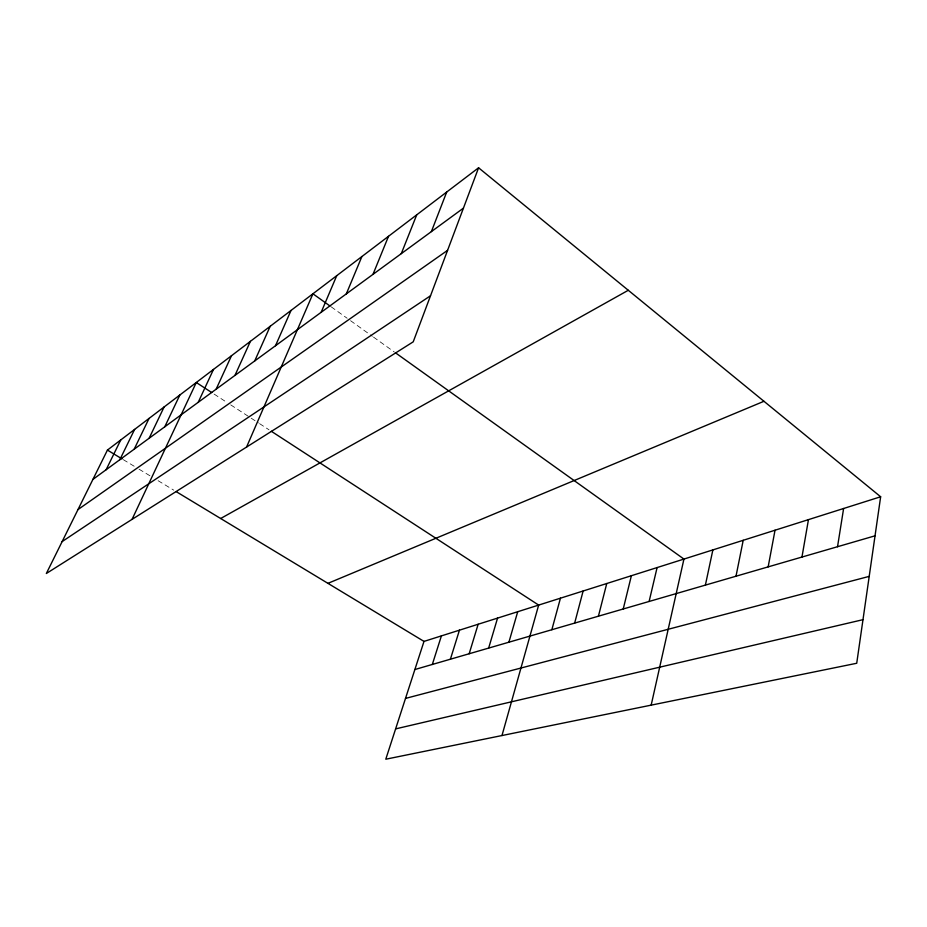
<?xml version="1.0" encoding="UTF-8"?>
<svg xmlns="http://www.w3.org/2000/svg" width="927" height="927" viewBox="0 0 927 927"><rect width="100%" height="100%" fill="white"/><g stroke="black" fill="none" stroke-linecap="round" stroke-linejoin="round"><path stroke-width="0.7" stroke-dasharray="4.63 3.48" d="M123.268 459.641L135.435 466.999M139.038 469.178L150.95 476.374M158.1 480.696L173.766 490.163M214.091 394.079L227.15 402.561M230.742 404.89L249.989 417.405M251.182 418.193L258.401 422.886M259.606 423.662L269.004 429.78M331.182 306.837L347.15 318.251M350.58 320.707L372.353 336.281M373.5 337.104L394.207 351.901"/><path stroke-width="1.39" d="M880.65 496.768L856.722 663.268L385.783 759.213L423.998 641.403L880.65 496.768L478.587 167.787L107.439 450.082L46.35 573.489L413.222 341.831L478.587 167.787M837.533 546.721L843.616 508.494M801.959 557.057L808.46 519.63M768.159 566.872L775.03 530.221M736.003 576.223L743.211 540.302M705.389 585.111L712.875 549.908M651.171 705.146L683.941 559.074L395.354 352.723M649.12 601.461L657.092 567.579M623.234 608.993L631.38 575.725M598.425 616.188L606.756 583.523M574.659 623.106L583.129 591.009M551.843 629.734L560.453 598.182M501.982 735.528L538.657 605.088L271.356 431.298M508.9 642.214L517.706 611.727M488.656 648.089L497.556 618.112M469.166 653.755L478.147 624.253M450.406 659.201L459.444 630.175M432.318 664.462L441.403 635.887M431.379 231.611L446.698 192.051M401.287 253.639L416.721 214.844M372.99 274.357L388.506 236.315M346.327 293.871L361.878 256.559M321.159 312.295L336.733 275.69M246.57 447.057L312.932 293.789L330.035 306.026M275.493 345.736L291.02 310.452M254.716 360.939L270.197 326.292M234.96 375.412L250.383 341.356M216.153 389.178L231.495 355.725M198.227 402.306L213.488 369.421M132.063 519.363L196.292 382.503L211.715 392.527M164.774 426.791L179.85 395.006M149.143 438.239L164.114 406.965M134.195 449.189L149.05 418.425M119.861 459.676L134.612 429.41M106.118 469.734L120.753 439.954M92.932 479.398L463.43 208.146M77.972 509.595L447.579 250.348M62.144 541.577L430.522 295.759M220.672 518.506L628.286 290.278M327.938 583.35L763.952 401.287M414.879 669.526L875.042 535.818M405.505 698.413L869.213 576.374M395.609 728.889L862.991 619.676M107.439 450.082L122.051 458.9M176.2 491.634L423.998 641.403"/></g></svg>
